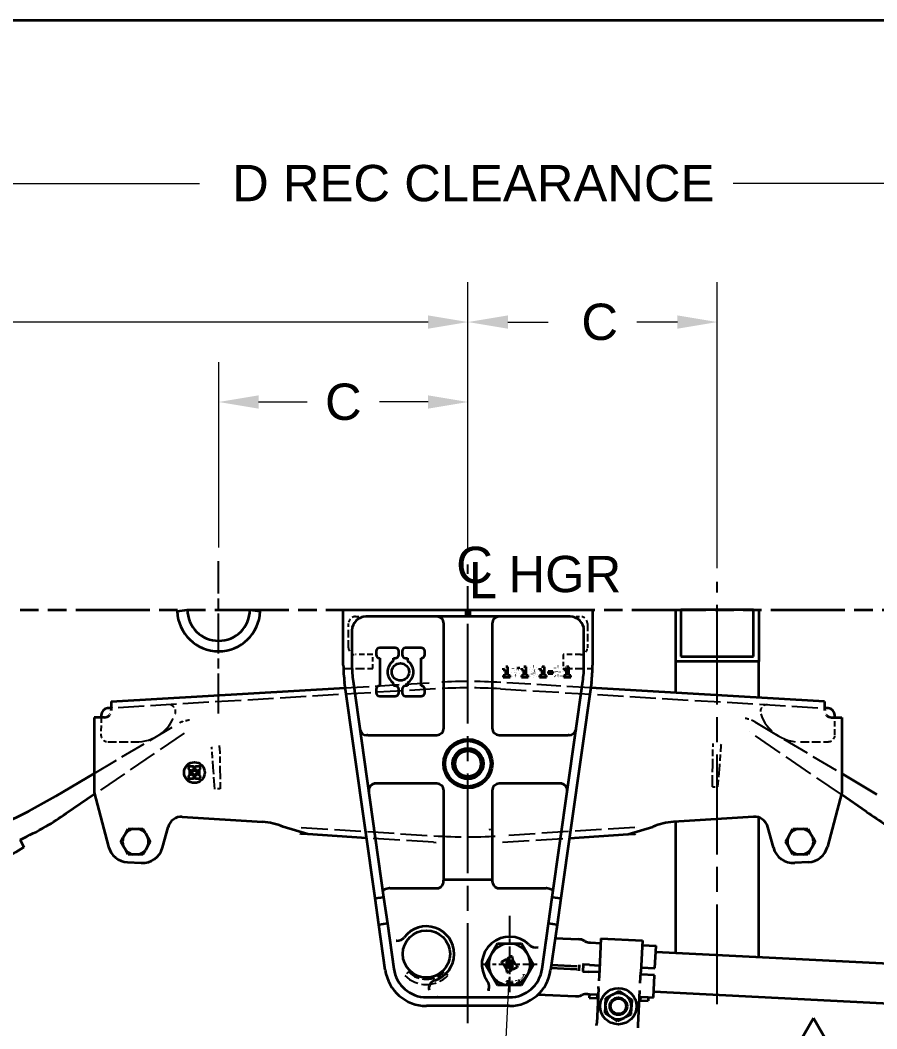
# Model space of a CAD drawing. Header units: inches. Extents: x 0 to 267, y 0 to 172.
# Drawn here: x 61.01 to 91.93, y 135.4 to 171.84 of the extents above; entities that cross this region are included whole.
import ezdxf
from ezdxf.enums import TextEntityAlignment as Align

# ---------------------------------------------------------------- set-up
doc = ezdxf.new("R2010")
doc.units = ezdxf.units.IN
doc.header["$LTSCALE"] = 8
doc.header["$MEASUREMENT"] = 0
for name, pattern in [('CHAIN', [0.7087, 0.4724, -0.0591, 0.1181, -0.0591]), ('DASHED', [0.2067, 0.1654, -0.0413]), ('DOUBLE_DASH_CHAIN', [1.2403, 0.6614, -0.0827, 0.1654, -0.0827, 0.1654, -0.0827])]:
    doc.linetypes.add(name, pattern=pattern)
for name, color, linetype, lineweight in [('Center Mark(Hutchens)', 7, 'Continuous', 25), ('Centerline(Hutchens)', 7, 'Continuous', 25), ('Dimensions(Hutchens)', 7, 'Continuous', 25), ('Hidden Edges(Hutchens)', 7, 'DASHED', 25), ('Phantom Lines(Hutchens)', 7, 'DOUBLE_DASH_CHAIN', 70), ('Sketch Geometry(Hutchens)', 7, 'Continuous', 35), ('Symbols(Hutchens)', 7, 'Continuous', 25), ('Visible Edges(Hutchens)', 7, 'Continuous', 35)]:
    doc.layers.add(name, color=color, linetype=linetype, lineweight=lineweight)
doc.styles.add('Hutchens .164', font='ARIAL.TTF')
doc.styles.add('Hutchens .180', font='ARIAL.TTF')
doc.dimstyles.new('HUTCHENS STD DIM X.XX', dxfattribs={"dimscale": 8, "dimtxt": 0.164, "dimasz": 0.18, "dimexe": 0.18, "dimexo": 0.0625, "dimgap": 0.09, "dimtad": 0, "dimtih": 1, "dimtoh": 1, "dimrnd": 1e-08, "dimzin": 4, "dimdsep": 46, "dimtxsty": 'Hutchens .164', "dimcen": 0.09, "dimclrd": 211, "dimclre": 211, "dimclrt": 7, "dimadec": 0, "dimazin": 1, "dimtfac": 0.762195, "dimtofl": 0, "dimtmove": 0, "dimatfit": 3, "dimfxl": 0, "dimtolj": 1, "dimtzin": 0, "dimlwd": 9, "dimlwe": 9, "dimarcsym": 0})

# ---------------------------------------------------------------- blocks, each defined once
blk = doc.blocks.new('Borders D-SIZE')
at = {"layer": 'Sketch Geometry(Hutchens)'}
blk.add_line((0.9537, 21.4797), (32.9537, 21.4797), dxfattribs=at)
at = {"layer": 'Symbols(Hutchens)', "color": 7}
for tag, height, style, p in [('PART_NO', 0.164, 'Hutchens .164', (33.0853, 2.8866)), ('Sheet_number', 0.164, 'Hutchens .164', (33.1339, 1.1147)), ('REV', 0.18, 'Hutchens .180', (33.0853, 1.5662)), ('SHTS_(TOTAL)', 0.164, 'Hutchens .164', (33.1339, 0.6452))]:
    blk.add_attdef(tag, text='', height=height, rotation=270, dxfattribs=dict(at, style=style)).set_placement(p, align=Align.MIDDLE_CENTER)
blk = doc.blocks.new('*D43')
at = {"layer": 'Defpoints', "color": 0, "linetype": 'Continuous'}
for p in [(78.675, 137.73), (101.755, 136.573), (101.451, 130.501)]:
    blk.add_point(p, dxfattribs=at)
at = {"layer": 'Dimensions(Hutchens)', "color": 211, "linetype": 'Continuous', "lineweight": 9}
for p, q in [((78.65, 137.231), (78.298, 130.219)), ((101.73, 136.074), (101.378, 129.062)), ((79.808, 131.586), (88.418, 131.154)), ((100.012, 130.573), (91.403, 131.004))]:
    blk.add_line(p, q, dxfattribs=at)
at = {"layer": 'Dimensions(Hutchens)', "color": 211, "linetype": 'Continuous'}
for points in [[(79.82, 131.825), (79.796, 131.346), (78.37, 131.658)], [(100.024, 130.812), (100, 130.333), (101.451, 130.501)]]:
    blk.add_solid(points, dxfattribs=at)
at = {"layer": 'Dimensions(Hutchens)', "color": 7, "linetype": 'Continuous', "lineweight": 9, "insert": (89.91, 131.079), "char_height": 1.312, "attachment_point": 5, "style": 'Hutchens .164'}
blk.add_mtext('\\A1; F', dxfattribs=at)
blk = doc.blocks.new('*D45')
at = {"layer": 'Defpoints', "color": 0, "linetype": 'Continuous'}
for p in [(77.175, 160.932), (77.175, 152.173), (28.175, 151.901)]:
    blk.add_point(p, dxfattribs=at)
at = {"layer": 'Dimensions(Hutchens)', "color": 211, "linetype": 'Continuous', "lineweight": 9}
for p, q in [((28.175, 152.401), (28.175, 162.372)), ((77.175, 152.673), (77.175, 162.372)), ((29.615, 160.932), (51.087, 160.932)), ((75.735, 160.932), (54.262, 160.932))]:
    blk.add_line(p, q, dxfattribs=at)
at = {"layer": 'Dimensions(Hutchens)', "color": 211, "linetype": 'Continuous'}
for points in [[(29.615, 161.172), (29.615, 160.692), (28.175, 160.932)], [(75.735, 161.172), (75.735, 160.692), (77.175, 160.932)]]:
    blk.add_solid(points, dxfattribs=at)
at = {"layer": 'Dimensions(Hutchens)', "color": 7, "linetype": 'Continuous', "lineweight": 9, "insert": (52.675, 160.932), "char_height": 1.312, "attachment_point": 5, "style": 'Hutchens .164'}
blk.add_mtext('\\A1; A', dxfattribs=at)
blk = doc.blocks.new('*D47')
at = {"layer": 'Defpoints', "color": 0, "linetype": 'Continuous'}
for p in [(86.175, 160.932), (77.175, 152.173), (86.175, 151.543)]:
    blk.add_point(p, dxfattribs=at)
at = {"layer": 'Dimensions(Hutchens)', "color": 211, "linetype": 'Continuous', "lineweight": 9}
for p, q in [((77.175, 152.673), (77.175, 162.372)), ((86.175, 152.043), (86.175, 162.372)), ((78.615, 160.932), (80.074, 160.932)), ((84.735, 160.932), (83.275, 160.932))]:
    blk.add_line(p, q, dxfattribs=at)
at = {"layer": 'Dimensions(Hutchens)', "color": 211, "linetype": 'Continuous'}
for points in [[(78.615, 161.172), (78.615, 160.692), (77.175, 160.932)], [(84.735, 161.172), (84.735, 160.692), (86.175, 160.932)]]:
    blk.add_solid(points, dxfattribs=at)
at = {"layer": 'Dimensions(Hutchens)', "color": 7, "linetype": 'Continuous', "lineweight": 9, "insert": (81.675, 160.932), "char_height": 1.312, "attachment_point": 5, "style": 'Hutchens .164'}
blk.add_mtext('\\A1; C', dxfattribs=at)
blk = doc.blocks.new('*D51')
at = {"layer": 'Defpoints', "color": 0, "linetype": 'Continuous'}
for p in [(21.612, 165.943), (132.612, 144.395), (21.612, 141.623)]:
    blk.add_point(p, dxfattribs=at)
at = {"layer": 'Dimensions(Hutchens)', "color": 211, "linetype": 'Continuous', "lineweight": 9}
for p, q in [((21.612, 142.123), (21.612, 167.383)), ((132.612, 144.895), (132.612, 167.383)), ((23.052, 165.943), (67.479, 165.943)), ((131.172, 165.943), (86.745, 165.943))]:
    blk.add_line(p, q, dxfattribs=at)
at = {"layer": 'Dimensions(Hutchens)', "color": 211, "linetype": 'Continuous'}
for points in [[(23.052, 166.183), (23.052, 165.703), (21.612, 165.943)], [(131.172, 166.183), (131.172, 165.703), (132.612, 165.943)]]:
    blk.add_solid(points, dxfattribs=at)
at = {"layer": 'Dimensions(Hutchens)', "color": 7, "linetype": 'Continuous', "lineweight": 9, "insert": (77.112, 165.943), "char_height": 1.312, "attachment_point": 5, "style": 'Hutchens .164'}
blk.add_mtext('\\A1; D REC CLEARANCE', dxfattribs=at)
blk = doc.blocks.new('CL HGR')
at = {"layer": 'Symbols(Hutchens)', "color": 7, "char_height": 0.164, "attachment_point": 5, "style": 'Hutchens .164'}
for s, insert in [('C', (0.0294, -0.0028)), ('L', (0.068, -0.0698)), ('HGR', (0.4373, -0.044))]:
    blk.add_mtext(s, dxfattribs=dict(at, insert=insert))
blk = doc.blocks.new('FLAG')
at = {"layer": 'Sketch Geometry(Hutchens)'}
for p, q in [((-0.22, -0.1905), (0, 0.1905)), ((0, 0.1905), (0.22, -0.1905)), ((0.22, -0.1905), (-0.22, -0.1905))]:
    blk.add_line(p, q, dxfattribs=at)
at = {"layer": 'Symbols(Hutchens)', "color": 7, "style": 'Hutchens .164'}
blk.add_attdef('NO:', text='', height=0.164, dxfattribs=at).set_placement((-0.0034, -0.0497), align=Align.MIDDLE_CENTER)
blk = doc.blocks.new('*D60')
at = {"layer": 'Defpoints', "color": 0, "linetype": 'Continuous'}
for p in [(77.175, 158.045), (68.175, 152.291), (77.175, 152.173)]:
    blk.add_point(p, dxfattribs=at)
at = {"layer": 'Dimensions(Hutchens)', "color": 211, "linetype": 'Continuous', "lineweight": 9}
for p, q in [((68.175, 152.791), (68.175, 159.485)), ((77.175, 152.673), (77.175, 159.485)), ((69.615, 158.045), (71.375, 158.045)), ((75.735, 158.045), (73.975, 158.045))]:
    blk.add_line(p, q, dxfattribs=at)
at = {"layer": 'Dimensions(Hutchens)', "color": 211, "linetype": 'Continuous'}
for points in [[(69.615, 158.285), (69.615, 157.805), (68.175, 158.045)], [(75.735, 158.285), (75.735, 157.805), (77.175, 158.045)]]:
    blk.add_solid(points, dxfattribs=at)
at = {"layer": 'Dimensions(Hutchens)', "color": 7, "linetype": 'Continuous', "lineweight": 9, "insert": (72.675, 158.045), "char_height": 1.312, "attachment_point": 5, "style": 'Hutchens .164'}
blk.add_mtext('\\A1;C', dxfattribs=at)

msp = doc.modelspace()

# ---------------------------------------------------------------- linework, layer by layer
at = {"layer": 'Center Mark(Hutchens)', "linetype": 'CHAIN', "ltscale": 0.190971}
msp.add_line((78.6746, 139.4816), (78.6746, 136.7301), dxfattribs=at)
at = {"layer": 'Center Mark(Hutchens)', "linetype": 'CHAIN', "ltscale": 0.138781}
msp.add_line((79.6746, 137.7301), (77.6746, 137.7301), dxfattribs=at)
at = {"layer": 'Centerline(Hutchens)', "linetype": 'CHAIN', "ltscale": 0.38144}
msp.add_line((68.1746, 146.7969), (68.1746, 152.2914), dxfattribs=at)
at = {"layer": 'Centerline(Hutchens)', "linetype": 'CHAIN', "ltscale": 0.954115}
for p, q in [((77.1746, 135.61), (77.1746, 152.1726)), ((86.1746, 136.2926), (86.1746, 151.5426))]:
    msp.add_line(p, q, dxfattribs=at)
at = {"layer": 'Hidden Edges(Hutchens)', "ltscale": 0.089183}
for p, q in [((73.1121, 150.2926), (73.4871, 150.2926)), ((80.8621, 150.2926), (81.2371, 150.2926))]:
    msp.add_line(p, q, dxfattribs=at)
at = {"layer": 'Hidden Edges(Hutchens)', "ltscale": 0.208226}
for p, q in [((72.8621, 149.1676), (72.8621, 150.0426)), ((81.4871, 150.0426), (81.4871, 149.1676))]:
    msp.add_line(p, q, dxfattribs=at)
at = {"layer": 'Hidden Edges(Hutchens)', "ltscale": 0.148704}
for p, q in [((73.7371, 148.9176), (73.1121, 148.9176)), ((81.2371, 148.9176), (80.6121, 148.9176))]:
    msp.add_line(p, q, dxfattribs=at)
at = {"layer": 'Hidden Edges(Hutchens)', "ltscale": 0.118944}
for p, q in [((73.7371, 148.4176), (73.7371, 148.9176)), ((80.6121, 148.9176), (80.6121, 148.4176))]:
    msp.add_line(p, q, dxfattribs=at)
at = {"layer": 'Hidden Edges(Hutchens)', "ltscale": 0.252454}
for p, q in [((72.6763, 148.4176), (73.7371, 148.4176)), ((80.6121, 148.4176), (81.6729, 148.4176))]:
    msp.add_line(p, q, dxfattribs=at)
at = {"layer": 'Hidden Edges(Hutchens)', "ltscale": 0.70821}
for p, q in [((76.0037, 147.6821), (64.3133, 146.9885)), ((78.3454, 147.6821), (90.0359, 146.9885))]:
    msp.add_line(p, q, dxfattribs=at)
at = {"layer": 'Hidden Edges(Hutchens)', "ltscale": 0.65508}
for p, q in [((72.746, 147.7212), (75.99, 147.9137)), ((81.6032, 147.7212), (78.3592, 147.9137))]:
    msp.add_line(p, q, dxfattribs=at)
at = {"layer": 'Hidden Edges(Hutchens)', "ltscale": 0.055136}
for p, q in [((64.2996, 147.2201), (64.3133, 146.9885)), ((90.0496, 147.2201), (90.0359, 146.9885))]:
    msp.add_line(p, q, dxfattribs=at)
at = {"layer": 'Hidden Edges(Hutchens)', "ltscale": 0.00118}
for p, q in [((64.3133, 146.9885), (64.3133, 146.9884)), ((90.0359, 146.9885), (90.0358, 146.9884))]:
    msp.add_line(p, q, dxfattribs=at)
at = {"layer": 'Hidden Edges(Hutchens)', "ltscale": 0.148443}
for p, q in [((63.9312, 146.6501), (63.9246, 146.0262)), ((90.4246, 146.0262), (90.418, 146.6501))]:
    msp.add_line(p, q, dxfattribs=at)
at = {"layer": 'Hidden Edges(Hutchens)', "ltscale": 0.736781}
msp.add_line((87.532, 146.4861), (90.6746, 144.6197), dxfattribs=at)
at = {"layer": 'Hidden Edges(Hutchens)', "ltscale": 0.708444}
msp.add_line((63.6746, 144.6281), (66.7012, 146.4144), dxfattribs=at)
at = {"layer": 'Hidden Edges(Hutchens)', "ltscale": 0.809951}
msp.add_line((90.6542, 143.8615), (87.3387, 146.1313), dxfattribs=at)
at = {"layer": 'Hidden Edges(Hutchens)', "ltscale": 0.789775}
msp.add_line((66.9292, 146.0834), (63.6903, 143.879), dxfattribs=at)
at = {"layer": 'Hidden Edges(Hutchens)', "ltscale": 0.237987}
for p, q in [((64.1719, 145.7736), (65.1719, 145.763)), ((89.1773, 145.763), (90.1772, 145.7736))]:
    msp.add_line(p, q, dxfattribs=at)
at = {"layer": 'Hidden Edges(Hutchens)'}
for p, q in [((67.9224, 145.5626), (67.9224, 145.5626)), ((86.3084, 145.6376), (86.3084, 145.6376))]:
    msp.add_line(p, q, dxfattribs=at)
at = {"layer": 'Hidden Edges(Hutchens)', "ltscale": 0.174961}
for p, q in [((67.9782, 144.8468), (67.9224, 145.5626)), ((86.3084, 145.6376), (86.2508, 144.922))]:
    msp.add_line(p, q, dxfattribs=at)
at = {"layer": 'Hidden Edges(Hutchens)', "ltscale": 0.174616}
for p, q in [((68.2094, 145.5664), (68.2188, 144.85)), ((86.0101, 144.9258), (86.0215, 145.6421))]:
    msp.add_line(p, q, dxfattribs=at)
at = {"layer": 'Hidden Edges(Hutchens)', "ltscale": 0.322228}
for p, q in [((68.0391, 144.064), (67.9782, 144.8468)), ((86.2508, 144.922), (86.1877, 144.1393))]:
    msp.add_line(p, q, dxfattribs=at)
at = {"layer": 'Hidden Edges(Hutchens)', "ltscale": 0.321944}
for p, q in [((68.2188, 144.85), (68.2291, 144.0665)), ((85.9977, 144.1423), (86.0101, 144.9258))]:
    msp.add_line(p, q, dxfattribs=at)
at = {"layer": 'Hidden Edges(Hutchens)', "ltscale": 0.045137}
for p, q in [((68.2291, 144.0665), (68.0391, 144.064)), ((85.9977, 144.1423), (86.1877, 144.1393))]:
    msp.add_line(p, q, dxfattribs=at)
at = {"layer": 'Hidden Edges(Hutchens)', "ltscale": 0.725128}
for p, q in [((71.1546, 142.6747), (75.9415, 142.3756)), ((83.1946, 142.6747), (78.4077, 142.3756))]:
    msp.add_line(p, q, dxfattribs=at)
at = {"layer": 'Hidden Edges(Hutchens)', "ltscale": 0.731121}
for p, q in [((75.927, 142.144), (73.5138, 142.2948)), ((78.4222, 142.144), (80.8354, 142.2948))]:
    msp.add_line(p, q, dxfattribs=at)
at = {"layer": 'Hidden Edges(Hutchens)', "ltscale": 0.044541}
for p, q in [((75.0283, 137.4587), (74.8957, 137.3261)), ((76.4535, 137.3261), (76.3209, 137.4587))]:
    msp.add_line(p, q, dxfattribs=at)
at = {"layer": 'Hidden Edges(Hutchens)', "ltscale": 0.331717, "flags": 128}
msp.add_lwpolyline([(67.9224, 145.5626), (67.9187, 145.5921)], dxfattribs=at)
at = {"layer": 'Hidden Edges(Hutchens)', "ltscale": 0.401905, "flags": 128}
for points in [[(68.2094, 145.5664), (68.2061, 145.6349)], [(86.0215, 145.6421), (86.0249, 145.7107)]]:
    msp.add_lwpolyline(points, dxfattribs=at)
at = {"layer": 'Hidden Edges(Hutchens)', "ltscale": 0.31875, "flags": 128}
msp.add_lwpolyline([(86.3084, 145.6376), (86.325, 145.6885)], dxfattribs=at)
at = {"layer": 'Hidden Edges(Hutchens)', "ltscale": 0.145222, "flags": 128}
for points in [[(70.505, 142.6998), (70.5155, 142.6953)], [(83.8442, 142.6998), (83.8336, 142.6953)]]:
    msp.add_lwpolyline(points, dxfattribs=at)
at = {"layer": 'Hidden Edges(Hutchens)', "ltscale": 0.026705, "flags": 128}
for points in [[(71.0794, 142.6715), (71.0834, 142.6718)], [(83.2697, 142.6715), (83.2658, 142.6718)]]:
    msp.add_lwpolyline(points, dxfattribs=at)
at = {"layer": 'Hidden Edges(Hutchens)', "ltscale": 0.39132, "flags": 128}
msp.add_lwpolyline([(77.9918, 142.6042), (77.9245, 142.592)], dxfattribs=at)
at = {"layer": 'Hidden Edges(Hutchens)', "ltscale": 0.754944, "flags": 128}
msp.add_lwpolyline([(75.927, 142.144), (76.031, 142.1378)], dxfattribs=at)
at = {"layer": 'Hidden Edges(Hutchens)', "ltscale": 0.093397}
for centre, start, end in [((73.1121, 150.0426), 90, 180), ((81.2371, 150.0426), 0, 90), ((73.1121, 149.1676), 180, 270), ((81.2371, 149.1676), 270, 0), ((64.1746, 146.0236), 179.3956, 269.3956), ((90.1746, 146.0236), 270.6044, 0.6044)]:
    msp.add_arc(centre, 0.25, start, end, dxfattribs=at)
at = {"layer": 'Hidden Edges(Hutchens)', "ltscale": 0.716793}
msp.add_arc((77.1746, 127.9488), 20, 86.6044, 93.3956, dxfattribs=at)
at = {"layer": 'Hidden Edges(Hutchens)', "ltscale": 0.708478}
msp.add_arc((77.1746, 127.9488), 19.768, 86.6044, 93.3956, dxfattribs=at)
at = {"layer": 'Hidden Edges(Hutchens)', "ltscale": 0.116454}
for centre, start, end in [((66.371, 146.8601), 341.20073, 93.3956), ((87.9782, 146.8601), 86.6044, 198.79927)]:
    msp.add_arc(centre, 0.25, start, end, dxfattribs=at)
at = {"layer": 'Hidden Edges(Hutchens)', "ltscale": 0.568412}
for centre, start, end in [((65.1877, 147.2629), 269.3956, 341.20073), ((89.1615, 147.2629), 198.79927, 270.6044)]:
    msp.add_arc(centre, 1.5, start, end, dxfattribs=at)
at = {"layer": 'Hidden Edges(Hutchens)', "ltscale": 0.105451}
for centre, start, end in [((67.2095, 145.5533), 95.15074, 120.55157), ((87.0214, 145.6263), 59.29281, 84.69365)]:
    msp.add_arc(centre, 1, start, end, dxfattribs=at)
at = {"layer": 'Hidden Edges(Hutchens)', "ltscale": 0.746187}
msp.add_arc((77.1746, 162.1051), 19.768, 266.42367, 273.57633, dxfattribs=at)
at = {"layer": 'Hidden Edges(Hutchens)', "ltscale": 0.341747}
msp.add_arc((75.6746, 138.1051), 0.9141, 225, 315, dxfattribs=at)
at = {"layer": 'Hidden Edges(Hutchens)', "ltscale": 0.411869}
msp.add_arc((75.6746, 138.1051), 1.1016, 225, 315, dxfattribs=at)
at = {"layer": 'Phantom Lines(Hutchens)', "lineweight": 35, "ltscale": 0.505804}
msp.add_line((17.8451, 150.5426), (138.2961, 150.5426), dxfattribs=at)
at = {"layer": 'Visible Edges(Hutchens)'}
for p, q in [((66.6758, 150.4834), (67.0496, 150.5426)), ((69.2996, 150.5426), (69.6734, 150.4834)), ((72.6746, 150.5426), (77.1121, 150.5426)), ((72.6746, 148.5426), (72.6746, 150.5426)), ((77.1121, 150.2926), (77.1121, 150.5426)), ((77.1121, 150.5426), (77.2371, 150.5426)), ((77.1746, 150.4801), (77.1121, 150.5426)), ((77.2371, 150.5426), (77.1746, 150.4801)), ((77.1746, 150.4801), (77.1746, 150.2926)), ((77.2371, 150.5426), (81.6746, 150.5426)), ((77.2371, 150.5426), (77.2371, 150.2926)), ((81.6746, 150.5426), (81.6746, 148.5426)), ((84.6746, 150.5426), (84.8621, 150.5426)), ((84.6746, 148.6676), (84.6746, 150.5426)), ((84.8621, 150.5426), (84.8621, 148.8551)), ((87.4871, 150.5426), (84.8621, 150.5426)), ((87.4871, 148.8551), (87.4871, 150.5426)), ((87.4871, 150.5426), (87.6746, 150.5426)), ((87.6746, 150.5426), (87.6746, 148.6676)), ((77.1121, 150.2926), (73.4871, 150.2926)), ((77.1746, 150.2926), (77.1121, 150.2926)), ((77.2371, 150.2926), (77.1746, 150.2926)), ((80.8621, 150.2926), (77.2371, 150.2926)), ((72.9871, 149.7926), (72.9871, 148.5426)), ((76.2996, 146.2613), (76.2996, 150.0426)), ((78.0496, 150.0426), (78.0496, 146.2613)), ((81.3621, 148.5426), (81.3621, 149.7926)), ((73.8621, 149.0426), (73.8621, 148.9176)), ((74.5496, 149.1676), (73.9871, 149.1676)), ((74.6746, 148.9176), (74.6746, 149.0426)), ((74.7996, 149.0426), (74.7996, 148.9176)), ((75.4871, 149.1676), (74.9246, 149.1676)), ((75.6121, 148.9176), (75.6121, 149.0426)), ((73.9871, 148.7926), (73.9871, 147.7926)), ((74.4871, 148.7529), (74.4871, 148.7926)), ((74.4871, 148.7926), (74.5496, 148.7926)), ((74.9246, 148.7926), (74.9871, 148.7926)), ((74.9871, 148.7926), (74.9871, 148.7529)), ((75.4871, 147.7926), (75.4871, 148.7926)), ((87.6746, 148.6676), (84.6746, 148.6676)), ((84.6746, 147.539), (84.6746, 148.6676)), ((84.8621, 148.8551), (87.4871, 148.8551)), ((87.6746, 147.361), (87.6746, 148.6676)), ((78.4473, 148.4301), (78.4473, 148.369)), ((78.4473, 148.369), (78.5263, 148.369)), ((78.5263, 148.369), (78.5263, 148.1705)), ((78.6178, 148.4811), (78.5357, 148.4811)), ((78.6178, 148.1705), (78.6178, 148.4811)), ((78.9998, 148.4073), (79.0065, 148.4073)), ((79.0065, 148.4073), (79.0065, 148.4808)), ((79.1043, 148.4301), (79.1043, 148.369)), ((79.1043, 148.369), (79.1833, 148.369)), ((79.1833, 148.369), (79.1833, 148.1705)), ((79.2748, 148.4811), (79.1928, 148.4811)), ((79.2748, 148.1705), (79.2748, 148.4811)), ((79.4687, 148.2973), (79.4687, 148.2958)), ((79.6237, 148.3082), (79.6237, 148.3094)), ((79.7613, 148.4301), (79.7613, 148.369)), ((79.7613, 148.369), (79.8403, 148.369)), ((79.8403, 148.369), (79.8403, 148.1705)), ((79.9318, 148.4811), (79.8498, 148.4811)), ((79.9318, 148.1705), (79.9318, 148.4811)), ((80.0683, 148.3058), (80.0683, 148.2359)), ((80.2351, 148.3058), (80.0683, 148.3058)), ((80.2351, 148.2359), (80.2351, 148.3058)), ((80.6408, 148.4301), (80.6408, 148.369)), ((80.6408, 148.369), (80.7198, 148.369)), ((80.7198, 148.369), (80.7198, 148.1705)), ((80.8113, 148.4811), (80.7292, 148.4811)), ((80.8113, 148.1705), (80.8113, 148.4811)), ((73.0284, 147.9559), (74.131, 140.1634)), ((78.4473, 148.1705), (78.4473, 148.1052)), ((78.5263, 148.1705), (78.4473, 148.1705)), ((78.4473, 148.1052), (78.695, 148.1052)), ((78.695, 148.1705), (78.6178, 148.1705)), ((78.695, 148.1052), (78.695, 148.1705)), ((79.1043, 148.1705), (79.1043, 148.1052)), ((79.1833, 148.1705), (79.1043, 148.1705)), ((79.1043, 148.1052), (79.352, 148.1052)), ((79.352, 148.1705), (79.2748, 148.1705)), ((79.352, 148.1052), (79.352, 148.1705)), ((79.7613, 148.1705), (79.7613, 148.1052)), ((79.8403, 148.1705), (79.7613, 148.1705)), ((79.7613, 148.1052), (80.009, 148.1052)), ((80.009, 148.1705), (79.9318, 148.1705)), ((80.009, 148.1052), (80.009, 148.1705)), ((80.0683, 148.2359), (80.2351, 148.2359)), ((80.2182, 140.1634), (81.3208, 147.9559)), ((80.6408, 148.1705), (80.6408, 148.1052)), ((80.7198, 148.1705), (80.6408, 148.1705)), ((80.6408, 148.1052), (80.8885, 148.1052)), ((80.8885, 148.1705), (80.8113, 148.1705)), ((80.8885, 148.1052), (80.8885, 148.1705)), ((64.2996, 147.2201), (72.746, 147.7212)), ((73.8215, 140.1196), (72.719, 147.9121)), ((73.8621, 147.6676), (73.8621, 147.5426)), ((74.4871, 147.7926), (74.4871, 147.8322)), ((74.5496, 147.7926), (74.4871, 147.7926)), ((74.6746, 147.5426), (74.6746, 147.6676)), ((74.7996, 147.6676), (74.7996, 147.5426)), ((74.9871, 147.7926), (74.9246, 147.7926)), ((74.9871, 147.8322), (74.9871, 147.7926)), ((75.6121, 147.5426), (75.6121, 147.6676)), ((81.6302, 147.9121), (80.5276, 140.1196)), ((90.0496, 147.2201), (81.6032, 147.7212)), ((64.2996, 147.2201), (64.2996, 146.9001)), ((73.9871, 147.4176), (74.5496, 147.4176)), ((74.9246, 147.4176), (75.4871, 147.4176)), ((90.0496, 147.2201), (90.0496, 146.9001)), ((64.2944, 146.9873), (64.1672, 146.9798)), ((64.2906, 146.9079), (64.2907, 146.9083)), ((90.182, 146.9798), (90.0548, 146.9873)), ((90.0585, 146.9083), (90.0586, 146.9079)), ((64.0496, 146.6501), (63.6746, 146.6501)), ((63.6746, 146.6501), (63.6746, 143.9375)), ((63.932, 146.7329), (63.9312, 146.6501)), ((90.2996, 146.6501), (90.6746, 146.6501)), ((90.418, 146.6501), (90.4171, 146.7329)), ((90.6746, 146.6501), (90.6746, 143.9375)), ((73.556, 146.0113), (73.5207, 146.0113)), ((73.556, 146.0113), (76.0496, 146.0113)), ((78.2996, 146.0113), (80.7932, 146.0113)), ((80.8285, 146.0113), (80.7932, 146.0113)), ((67.0808, 144.8476), (67.0808, 144.8163)), ((67.2527, 144.8788), (67.1121, 144.8788)), ((67.1121, 144.7851), (67.1168, 144.7851)), ((67.1168, 144.7851), (67.1168, 144.5351)), ((67.2418, 144.7851), (67.2527, 144.7851)), ((67.2418, 144.7786), (67.2418, 144.7851)), ((67.284, 144.8163), (67.284, 144.8476)), ((67.3152, 144.8476), (67.3152, 144.8163)), ((67.4871, 144.8788), (67.3465, 144.8788)), ((67.3465, 144.7851), (67.3573, 144.7851)), ((67.3573, 144.7851), (67.3573, 144.7786)), ((67.4823, 144.5351), (67.4823, 144.7851)), ((67.4823, 144.7851), (67.4871, 144.7851)), ((67.5183, 144.8163), (67.5183, 144.8476)), ((62.2919, 143.812), (63.6746, 144.6281)), ((67.0808, 144.5038), (67.0808, 144.4726)), ((67.1168, 144.5351), (67.1121, 144.5351)), ((67.1121, 144.4413), (67.2527, 144.4413)), ((67.2418, 144.5351), (67.2418, 144.5415)), ((67.2527, 144.5351), (67.2418, 144.5351)), ((67.284, 144.4726), (67.284, 144.5038)), ((67.3152, 144.5038), (67.3152, 144.4726)), ((67.3573, 144.5351), (67.3465, 144.5351)), ((67.3465, 144.4413), (67.4871, 144.4413)), ((67.3573, 144.5415), (67.3573, 144.5351)), ((67.4871, 144.5351), (67.4823, 144.5351)), ((67.5183, 144.4726), (67.5183, 144.5038)), ((90.6746, 144.6197), (91.9342, 143.8717)), ((63.6746, 143.9375), (64.2001, 141.9761)), ((76.0496, 144.2613), (73.839, 144.2613)), ((76.2996, 140.7988), (76.2996, 144.0113)), ((78.0496, 144.0113), (78.0496, 140.7988)), ((80.5102, 144.2613), (78.2996, 144.2613)), ((90.6746, 143.9375), (90.149, 141.9761)), ((63.6903, 143.879), (62.6645, 143.1808)), ((91.5599, 143.2415), (90.6542, 143.8615)), ((66.8628, 143.0612), (69.7512, 142.8807)), ((87.4864, 143.0612), (84.5979, 142.8807)), ((84.6746, 138.1502), (84.6746, 142.8855)), ((87.6746, 137.9998), (87.6746, 143.0369)), ((64.7296, 142.3113), (64.8211, 142.4698)), ((64.8211, 142.4698), (64.9084, 142.6211)), ((64.9084, 142.6211), (65.0831, 142.6211)), ((65.0831, 142.6211), (65.2661, 142.6211)), ((65.2661, 142.6211), (65.4408, 142.6211)), ((65.4408, 142.6211), (65.5281, 142.4698)), ((65.5281, 142.4698), (65.6196, 142.3113)), ((66.149, 141.9466), (66.3486, 142.6916)), ((70.9511, 142.5625), (70.505, 142.6998)), ((71.3896, 142.4276), (70.9511, 142.5625)), ((82.9596, 142.4276), (83.3981, 142.5625)), ((83.3981, 142.5625), (83.8442, 142.6998)), ((88.2001, 141.9466), (88.0005, 142.6916)), ((88.7296, 142.3113), (88.8211, 142.4698)), ((88.8211, 142.4698), (88.9084, 142.6211)), ((88.9084, 142.6211), (89.0831, 142.6211)), ((89.0831, 142.6211), (89.2661, 142.6211)), ((89.2661, 142.6211), (89.4408, 142.6211)), ((89.4408, 142.6211), (89.5281, 142.4698)), ((89.5281, 142.4698), (89.6196, 142.3113)), ((61.0111, 142.2308), (61.1421, 141.961)), ((64.6423, 142.1601), (64.7296, 142.3113)), ((64.7296, 142.0088), (64.6423, 142.1601)), ((65.6196, 142.3113), (65.7069, 142.1601)), ((65.7069, 142.1601), (65.6196, 142.0088)), ((71.3896, 142.4276), (71.1401, 142.4432)), ((73.5138, 142.2948), (71.3896, 142.4276)), ((80.8354, 142.2948), (82.9596, 142.4276)), ((82.9596, 142.4276), (83.2091, 142.4432)), ((88.6423, 142.1601), (88.7296, 142.3113)), ((88.7296, 142.0088), (88.6423, 142.1601)), ((89.6196, 142.3113), (89.7069, 142.1601)), ((89.7069, 142.1601), (89.6196, 142.0088)), ((64.8211, 141.8503), (64.7296, 142.0088)), ((64.9084, 141.6991), (64.8211, 141.8503)), ((65.5281, 141.8503), (65.4408, 141.6991)), ((65.6196, 142.0088), (65.5281, 141.8503)), ((88.8211, 141.8503), (88.7296, 142.0088)), ((88.9084, 141.6991), (88.8211, 141.8503)), ((89.5281, 141.8503), (89.4408, 141.6991)), ((89.6196, 142.0088), (89.5281, 141.8503)), ((64.8804, 141.4216), (65.3804, 141.3921)), ((65.0831, 141.6991), (64.9084, 141.6991)), ((65.2661, 141.6991), (65.0831, 141.6991)), ((65.4408, 141.6991), (65.2661, 141.6991)), ((89.0831, 141.6991), (88.9084, 141.6991)), ((89.4688, 141.4216), (88.9688, 141.3921)), ((89.2661, 141.6991), (89.0831, 141.6991)), ((89.4408, 141.6991), (89.2661, 141.6991)), ((76.2996, 140.7988), (78.0496, 140.7988)), ((74.3566, 140.4801), (76.0496, 140.4801)), ((78.2996, 140.4801), (79.9926, 140.4801)), ((73.8215, 140.1196), (74.131, 140.1634)), ((73.9568, 139.1634), (73.8215, 140.1196)), ((74.131, 140.1634), (74.2663, 139.2072)), ((80.0829, 139.2072), (80.2182, 140.1634)), ((80.2182, 140.1634), (80.5276, 140.1196)), ((80.5276, 140.1196), (80.3923, 139.1634)), ((74.2663, 139.2072), (73.9568, 139.1634)), ((74.2663, 139.2072), (74.4988, 137.5637)), ((79.8504, 137.5637), (80.0829, 139.2072)), ((80.3923, 139.1634), (80.0829, 139.2072)), ((74.1894, 137.5199), (73.9568, 139.1634)), ((80.3923, 139.1634), (80.1598, 137.5199)), ((78.0251, 138.1051), (78.2416, 138.4801)), ((78.2416, 138.4801), (78.6746, 138.4801)), ((78.6746, 138.4801), (79.1076, 138.4801)), ((79.1076, 138.4801), (79.3241, 138.1051)), ((80.3242, 138.6817), (81.1608, 138.6397)), ((81.3878, 138.5727), (81.3695, 138.5823)), ((81.5966, 138.5153), (81.9671, 138.4967)), ((81.9758, 138.6695), (81.9185, 137.5268)), ((81.9758, 138.6695), (83.4739, 138.5944)), ((83.4739, 138.5944), (83.4166, 137.4517)), ((77.8086, 137.7301), (78.0251, 138.1051)), ((79.3241, 138.1051), (79.5406, 137.7301)), ((83.4652, 138.4216), (83.9646, 138.3965)), ((83.9243, 137.5921), (83.9646, 138.3965)), ((83.9541, 138.1863), (96.5476, 137.555)), ((78.0251, 137.3551), (77.8086, 137.7301)), ((78.3914, 137.7831), (78.4066, 137.7567)), ((78.5246, 137.8961), (78.4028, 137.8258)), ((78.4493, 137.7452), (78.4535, 137.7476)), ((78.4535, 137.7476), (78.5792, 137.5298)), ((78.5617, 137.8101), (78.5711, 137.8155)), ((78.5737, 137.7893), (78.5617, 137.8101)), ((78.5826, 137.8582), (78.5673, 137.8846)), ((78.5944, 137.9003), (78.6096, 137.8738)), ((78.7276, 138.0133), (78.6058, 137.9429)), ((78.6523, 137.8624), (78.6617, 137.8678)), ((78.6617, 137.8678), (78.6737, 137.8471)), ((78.77, 137.9303), (78.7741, 137.9327)), ((78.8957, 137.7125), (78.77, 137.9303)), ((78.7855, 137.9754), (78.7703, 138.0018)), ((79.5406, 137.7301), (79.3241, 137.3551)), ((78.5636, 137.4847), (78.5789, 137.4583)), ((78.5792, 137.5298), (78.5751, 137.5274)), ((78.6216, 137.4469), (78.7434, 137.5172)), ((78.6875, 137.5923), (78.6755, 137.6131)), ((78.6969, 137.5977), (78.6875, 137.5923)), ((78.7548, 137.5599), (78.7396, 137.5863)), ((78.7666, 137.6019), (78.7819, 137.5755)), ((78.7755, 137.6708), (78.7875, 137.65)), ((78.7875, 137.65), (78.7781, 137.6446)), ((78.8246, 137.5641), (78.9463, 137.6344)), ((78.8998, 137.7149), (78.8957, 137.7125)), ((78.9578, 137.6771), (78.9425, 137.7035)), ((81.1059, 137.5456), (80.1701, 137.5925)), ((80.1877, 137.7168), (81.1122, 137.6704)), ((81.1949, 137.4962), (81.2057, 137.7107)), ((81.3052, 137.473), (81.3139, 137.4726)), ((81.3326, 137.4717), (81.3139, 137.4726)), ((81.3264, 137.7223), (81.3178, 137.7227)), ((81.3314, 137.722), (81.3189, 137.4723)), ((81.3264, 137.7223), (81.3451, 137.7213)), ((81.3326, 137.4717), (81.5437, 137.4611)), ((81.5562, 137.7108), (81.3451, 137.7213)), ((81.9143, 137.4425), (81.5437, 137.4611)), ((81.5562, 137.7108), (81.9268, 137.6922)), ((81.9181, 137.5193), (81.8987, 137.1316)), ((81.9185, 137.5268), (81.9181, 137.5193)), ((83.3968, 137.0565), (83.4162, 137.4442)), ((83.9117, 137.3424), (83.4124, 137.3674)), ((83.4166, 137.4517), (83.4162, 137.4442)), ((83.4249, 137.6171), (83.9243, 137.5921)), ((78.2416, 136.9801), (78.0251, 137.3551)), ((78.6408, 137.1094), (78.5646, 137.1094)), ((78.5646, 137.1094), (78.5646, 137.0953)), ((78.5646, 137.0953), (78.6266, 137.0953)), ((78.6266, 137.0953), (78.5717, 136.9894)), ((78.5888, 136.9894), (78.6408, 137.0914)), ((78.6408, 137.0914), (78.6408, 137.1094)), ((78.7323, 137.0875), (78.7342, 137.0767)), ((78.7342, 137.0767), (78.7557, 137.0805)), ((78.7696, 137.0013), (78.7482, 136.9975)), ((78.7661, 137.1105), (78.7538, 137.1083)), ((78.7557, 137.0805), (78.7696, 137.0013)), ((78.7848, 137.004), (78.7661, 137.1105)), ((78.8058, 137.0077), (78.7848, 137.004)), ((78.8079, 136.9956), (78.8058, 137.0077)), ((78.9249, 137.0429), (78.9242, 137.0426)), ((78.9242, 137.0426), (78.9308, 137.0285)), ((79.0385, 137.1593), (78.9992, 137.1366)), ((78.9992, 137.1366), (79.0065, 137.1239)), ((79.0065, 137.1239), (79.0458, 137.1466)), ((79.0458, 137.1466), (79.0385, 137.1593)), ((79.3241, 137.3551), (79.1076, 136.9801)), ((79.1692, 137.3425), (79.1823, 137.3315)), ((79.1823, 137.3315), (79.1828, 137.3321)), ((79.2428, 137.2773), (79.2559, 137.2664)), ((79.2928, 137.332), (79.2549, 137.2869)), ((79.2559, 137.2664), (79.3035, 137.3231)), ((79.3035, 137.3231), (79.2928, 137.332)), ((83.8714, 136.5379), (83.9117, 137.3424)), ((78.6746, 136.9801), (78.2416, 136.9801)), ((78.5717, 136.9894), (78.5888, 136.9894)), ((79.1076, 136.9801), (78.6746, 136.9801)), ((78.7482, 136.9975), (78.7503, 136.9854)), ((78.7503, 136.9854), (78.8079, 136.9956)), ((79.7091, 136.6439), (79.9652, 136.6311)), ((81.5034, 136.6566), (81.5621, 136.6536)), ((81.5621, 136.6536), (81.5553, 136.5188)), ((81.5621, 136.6536), (81.843, 136.6396)), ((81.885, 136.8584), (81.8221, 135.6044)), ((81.843, 136.6396), (81.8362, 136.5047)), ((81.8739, 136.638), (81.843, 136.6396)), ((82.3707, 136.6265), (82.4093, 136.6462)), ((82.4093, 136.6462), (82.631, 136.7598)), ((82.631, 136.7598), (82.8402, 136.6246)), ((83.3202, 135.5293), (83.3831, 136.7833)), ((83.882, 136.7481), (96.4755, 136.1168)), ((75.6746, 136.5426), (78.6746, 136.5426)), ((79.9652, 136.6311), (81.0573, 136.5763)), ((81.2899, 136.6204), (81.2708, 136.6126)), ((81.5553, 136.5188), (81.8362, 136.5047)), ((81.8362, 136.5047), (81.8672, 136.5032)), ((82.1365, 136.2641), (82.149, 136.5129)), ((82.149, 136.5129), (82.3707, 136.6265)), ((82.8402, 136.6246), (82.8766, 136.6011)), ((82.8766, 136.6011), (83.0858, 136.4659)), ((83.0858, 136.4659), (83.0734, 136.2171)), ((83.3653, 136.4281), (83.3655, 136.4281)), ((83.3655, 136.4281), (83.3967, 136.4265)), ((83.372, 136.5629), (83.3723, 136.5629)), ((83.4035, 136.5613), (83.3723, 136.5629)), ((83.4035, 136.5613), (83.3967, 136.4265)), ((83.3967, 136.4265), (83.6776, 136.4124)), ((83.4035, 136.5613), (83.6844, 136.5473)), ((83.6844, 136.5473), (83.6776, 136.4124)), ((83.6844, 136.5473), (83.8714, 136.5379)), ((78.6746, 136.2301), (75.6746, 136.2301)), ((82.1219, 135.972), (82.1344, 136.2208)), ((82.3311, 135.8368), (82.1219, 135.972)), ((82.1344, 136.2208), (82.1365, 136.2641)), ((83.0587, 135.925), (82.837, 135.8114)), ((83.0712, 136.1738), (83.0587, 135.925)), ((83.0734, 136.2171), (83.0712, 136.1738)), ((81.8178, 135.5183), (81.8221, 135.6044)), ((82.3675, 135.8133), (82.3311, 135.8368)), ((82.5767, 135.6781), (82.3675, 135.8133)), ((82.7985, 135.7917), (82.5767, 135.6781)), ((82.837, 135.8114), (82.7985, 135.7917)), ((83.3159, 135.4432), (83.3202, 135.5293))]:
    msp.add_line(p, q, dxfattribs=at)
at = {"layer": 'Visible Edges(Hutchens)', "flags": 128}
for points in [[(78.5093, 148.4395), (78.5078, 148.4388)], [(78.5357, 148.4811), (78.5356, 148.4795)], [(78.7965, 148.4276), (78.7931, 148.4234)], [(78.8454, 148.3292), (78.847, 148.3388)], [(78.9259, 148.355), (78.9235, 148.355)], [(78.9442, 148.4872), (78.935, 148.4871)], [(78.9433, 148.4188), (78.9485, 148.4188)], [(78.9955, 148.3337), (78.9934, 148.3353)], [(79.0065, 148.4808), (79.0053, 148.4811)], [(79.1663, 148.4395), (79.1648, 148.4388)], [(79.1928, 148.4811), (79.1926, 148.4795)], [(79.4094, 148.3875), (79.4097, 148.3789)], [(79.4456, 148.4586), (79.4421, 148.4558)], [(79.4687, 148.2958), (79.464, 148.2937)], [(79.5024, 148.389), (79.5025, 148.3913)], [(79.5337, 148.348), (79.5316, 148.349)], [(79.5483, 148.4887), (79.5413, 148.4886)], [(79.5483, 148.4249), (79.5527, 148.4248)], [(79.5763, 148.3307), (79.5701, 148.333)], [(79.5951, 148.383), (79.595, 148.378)], [(79.6237, 148.3094), (79.6294, 148.3122)], [(79.6513, 148.4617), (79.6488, 148.4635)], [(79.6866, 148.3939), (79.6865, 148.3987)], [(79.8233, 148.4395), (79.8218, 148.4388)], [(79.8498, 148.4811), (79.8496, 148.4795)], [(80.3159, 148.4386), (80.3132, 148.4345)], [(80.3773, 148.2924), (80.3774, 148.3035)], [(80.4275, 148.4878), (80.4202, 148.4877)], [(80.4275, 148.4185), (80.4341, 148.4181)], [(80.5393, 148.4371), (80.5362, 148.4414)], [(80.5718, 148.2927), (80.5717, 148.3022)], [(80.7028, 148.4395), (80.7013, 148.4388)], [(80.7292, 148.4811), (80.7291, 148.4795)], [(78.7512, 148.2724), (78.7512, 148.2677)], [(78.7953, 148.1347), (78.7981, 148.1318)], [(78.8445, 148.2581), (78.8445, 148.259)], [(78.8451, 148.2809), (78.8467, 148.2815)], [(78.8646, 148.1763), (78.8613, 148.1805)], [(78.8849, 148.2897), (78.8877, 148.2896)], [(78.8971, 148.1611), (78.896, 148.1611)], [(78.8974, 148.0973), (78.905, 148.0974)], [(78.9262, 148.2772), (78.9283, 148.2754)], [(78.9284, 148.1763), (78.9279, 148.1757)], [(78.9436, 148.2283), (78.9434, 148.2204)], [(79.0381, 148.2328), (79.0381, 148.2363)], [(79.3994, 148.2064), (79.3994, 148.2035)], [(79.4344, 148.1286), (79.4371, 148.1264)], [(79.4912, 148.2183), (79.4914, 148.2241)], [(79.5164, 148.2745), (79.5208, 148.2726)], [(79.5517, 148.1608), (79.5465, 148.161)], [(79.5474, 148.0964), (79.5558, 148.0965)], [(79.562, 148.2559), (79.5641, 148.2549)], [(79.5854, 148.1705), (79.583, 148.1691)], [(79.6033, 148.2055), (79.6032, 148.202)], [(79.6571, 148.1286), (79.66, 148.131)], [(79.6963, 148.2094), (79.696, 148.2178)], [(80.2828, 148.2927), (80.2828, 148.2876)], [(80.3156, 148.1471), (80.3188, 148.1429)], [(80.4275, 148.1666), (80.4207, 148.1671)], [(80.4275, 148.0973), (80.4316, 148.0973)], [(80.4773, 148.2927), (80.4772, 148.2819)], [(80.539, 148.1465), (80.5417, 148.1505)], [(64.2906, 146.9079), (64.2898, 146.9032)], [(64.2905, 146.9064), (64.2906, 146.9071)], [(90.0496, 147.1926), (90.0496, 147.179)], [(90.0586, 146.9079), (90.0594, 146.9032)], [(64.236, 146.7334), (64.2409, 146.7391)], [(64.2586, 146.7629), (64.2656, 146.7746)], [(90.0799, 146.7814), (90.0802, 146.7808)], [(90.1132, 146.7334), (90.1083, 146.7391)], [(71.1401, 142.4432), (71.1214, 142.4536)], [(83.2091, 142.4432), (83.2278, 142.4536)], [(74.6071, 138.5827), (74.5869, 138.5846)], [(80.0058, 138.662), (80.0031, 138.6456)], [(79.1834, 137.3706), (79.1827, 137.3698)], [(79.2065, 137.3689), (79.207, 137.369)], [(79.2218, 137.3638), (79.2234, 137.3622)], [(79.2317, 137.3768), (79.23, 137.3781)], [(81.1059, 137.5456), (81.1134, 137.5401)], [(81.3178, 137.7227), (81.3092, 137.723)], [(78.7538, 137.1083), (78.7539, 137.1071)], [(78.8843, 137.1303), (78.884, 137.1293)], [(78.8868, 137.0982), (78.8874, 137.097)], [(78.9013, 137.1057), (78.9007, 137.1072)], [(78.9039, 137.1518), (78.9031, 137.1514)], [(78.9093, 137.1399), (78.9098, 137.1401)], [(78.9116, 137.0759), (78.9124, 137.0758)], [(78.9176, 137.0902), (78.9169, 137.0904)], [(78.9259, 137.1401), (78.9274, 137.1393)], [(78.9308, 137.0285), (78.9312, 137.0286)], [(78.9326, 137.1533), (78.9317, 137.1536)], [(78.9332, 137.0929), (78.9327, 137.0926)], [(78.9356, 137.0793), (78.9363, 137.0797)], [(78.9399, 137.0463), (78.9394, 137.0461)], [(78.9438, 137.0328), (78.9454, 137.0336)], [(78.9469, 137.1149), (78.9471, 137.1146)], [(78.9499, 137.1079), (78.9495, 137.1073)], [(78.9547, 137.0974), (78.9555, 137.0951)], [(78.9632, 137.1185), (78.9622, 137.1204)], [(78.9725, 137.0673), (78.9729, 137.0703)], [(79.0821, 137.2586), (79.08, 137.2565)], [(79.085, 137.2272), (79.0848, 137.228)], [(79.0906, 137.2484), (79.0914, 137.2489)], [(79.0928, 137.186), (79.0951, 137.1833)], [(79.1053, 137.1965), (79.1044, 137.1976)], [(79.1121, 137.2501), (79.1129, 137.2497)], [(79.1317, 137.1714), (79.13, 137.1724)], [(79.139, 137.2249), (79.1399, 137.2238)], [(79.1515, 137.2354), (79.1492, 137.238)], [(79.1538, 137.1731), (79.153, 137.1724)], [(79.1592, 137.1941), (79.1595, 137.1933)], [(79.1624, 137.1628), (79.1645, 137.1649)], [(79.1828, 137.3321), (79.1829, 137.3325)], [(79.1853, 137.3453), (79.1854, 137.3459)], [(79.1933, 137.3608), (79.1937, 137.3612)], [(79.2393, 137.3181), (79.2396, 137.3165)], [(79.2461, 137.3566), (79.2458, 137.3574)], [(79.2515, 137.3312), (79.2513, 137.332)], [(79.2549, 137.2869), (79.2549, 137.2882)], [(83.3968, 137.0565), (83.3964, 137.0482)], [(77.9189, 136.7926), (77.9111, 136.7726)], [(81.885, 136.8584), (81.8884, 136.9266)], [(76.0748, 136.5426), (76.0596, 136.5429)], [(83.3159, 135.4432), (83.3148, 135.4329)]]:
    msp.add_lwpolyline(points, dxfattribs=at)
at = {"layer": 'Visible Edges(Hutchens)'}
for centre, radius in [((74.7371, 148.2926), 0.3125), ((77.1746, 144.9801), 0.885), ((77.1746, 144.9801), 0.823), ((77.1746, 144.9801), 0.5598), ((77.1746, 144.9801), 0.5257), ((77.1746, 144.9801), 0.465), ((67.2996, 144.6601), 0.375), ((67.2996, 144.6601), 0.0781), ((75.6746, 138.1051), 0.8516), ((78.6746, 137.7301), 0.0781), ((82.6039, 136.2189), 0.6562), ((82.6039, 136.2189), 0.3126), ((82.6039, 136.2189), 0.3125), ((82.6039, 136.2189), 0.28)]:
    msp.add_circle(centre, radius, dxfattribs=at)
for centre, radius, start, end in [((68.1746, 150.5426), 1.5, 182.26221, 357.73779), ((68.1746, 150.5426), 1.125, 180, 0), ((73.4871, 149.7926), 0.5, 90, 180), ((76.0496, 150.0426), 0.25, 0, 90), ((78.2996, 150.0426), 0.25, 90, 180), ((80.8621, 149.7926), 0.5, 0, 90), ((73.9871, 149.0426), 0.125, 90, 180), ((74.5496, 149.0426), 0.125, 0, 90), ((74.9246, 149.0426), 0.125, 90, 180), ((75.4871, 149.0426), 0.125, 0, 90), ((73.9871, 148.9176), 0.125, 180, 270), ((74.3621, 148.7529), 0.125, 309.16671, 0), ((74.5496, 148.9176), 0.125, 270, 0), ((74.9246, 148.9176), 0.125, 180, 270), ((75.1121, 148.7529), 0.125, 180, 230.83329), ((75.4871, 148.9176), 0.125, 270, 0), ((77.1746, 148.5426), 4.5, 180, 188.05343), ((77.1746, 148.5426), 4.1875, 180, 188.05343), ((74.7371, 148.2926), 0.4688, 129.16671, 230.83329), ((74.7371, 148.2926), 0.4687, 309.16671, 50.83329), ((77.1746, 148.5426), 4.1875, 351.94657, 0), ((77.1746, 148.5426), 4.5, 351.94657, 0), ((73.9871, 147.6676), 0.125, 90, 180), ((74.3621, 147.8322), 0.125, 0, 50.83329), ((74.5496, 147.6676), 0.125, 0, 90), ((74.9246, 147.6676), 0.125, 90, 180), ((75.1121, 147.8322), 0.125, 129.16671, 180), ((75.4871, 147.6676), 0.125, 0, 90), ((73.9871, 147.5426), 0.125, 180, 270), ((74.5496, 147.5426), 0.125, 270, 0), ((74.9246, 147.5426), 0.125, 180, 270), ((75.4871, 147.5426), 0.125, 270, 0), ((64.182, 146.7302), 0.25, 93.3956, 179.3956), ((90.1672, 146.7302), 0.25, 0.6044, 86.6044), ((64.0496, 146.9001), 0.25, 270, 318.20323), ((90.2996, 146.9001), 0.25, 221.79677, 270), ((73.5207, 146.2613), 0.25, 188.05343, 270), ((76.0496, 146.2613), 0.25, 270, 0), ((78.2996, 146.2613), 0.25, 180, 270), ((80.8285, 146.2613), 0.25, 270, 351.94657), ((67.1121, 144.8476), 0.0313, 90, 180), ((67.1121, 144.8163), 0.0313, 180, 270), ((67.2996, 144.6601), 0.117, 126.89406, 233.10594), ((67.2106, 144.7786), 0.0313, 306.89406, 0), ((67.2527, 144.8476), 0.0312, 0, 90), ((67.2527, 144.8163), 0.0312, 270, 0), ((67.3465, 144.8476), 0.0312, 90, 180), ((67.3465, 144.8163), 0.0313, 180, 270), ((67.3886, 144.7786), 0.0313, 180, 233.10594), ((67.2996, 144.6601), 0.117, 306.89406, 53.10594), ((67.4871, 144.8476), 0.0313, 0, 90), ((67.4871, 144.8163), 0.0312, 270, 0), ((67.1121, 144.5038), 0.0312, 90, 180), ((67.1121, 144.4726), 0.0313, 180, 270), ((67.2106, 144.5415), 0.0313, 0, 53.10594), ((67.2527, 144.5038), 0.0313, 0, 90), ((67.2527, 144.4726), 0.0313, 270, 0), ((67.3465, 144.5038), 0.0312, 90, 180), ((67.3465, 144.4726), 0.0313, 180, 270), ((67.3886, 144.5415), 0.0312, 126.89406, 180), ((67.4871, 144.5038), 0.0313, 0, 90), ((67.4871, 144.4726), 0.0312, 270, 0), ((73.839, 144.0113), 0.25, 98.05343, 188.05343), ((73.839, 144.0113), 0.25, 90, 98.05343), ((76.0496, 144.0113), 0.25, 0, 90), ((78.2996, 144.0113), 0.25, 90, 180), ((80.5102, 144.0113), 0.25, 81.94657, 90), ((80.5102, 144.0113), 0.25, 351.94657, 81.94657), ((50.7241, 163.411), 22.7582, 270.75075, 300.5501), ((104.8299, 162.6588), 23.5186, 235.65097, 237.76194), ((49.4473, 162.6341), 23.5186, 302.08244, 304.19341), ((66.8316, 142.5622), 0.5, 86.42367, 165), ((69.6109, 140.6351), 2.25, 66.58519, 86.42367), ((84.7383, 140.6351), 2.25, 93.57633, 113.41481), ((87.5176, 142.5622), 0.5, 15, 93.57633), ((50.7241, 163.411), 23.5462, 295.90534, 298.4434), ((65.1746, 142.1601), 0.47, 101.23066, 138.76934), ((65.1746, 142.1601), 0.47, 41.23066, 78.76934), ((89.1746, 142.1601), 0.47, 101.23066, 138.76934), ((89.1746, 142.1601), 0.47, 41.23066, 78.76934), ((65.1746, 142.1601), 0.47, 161.23066, 198.76934), ((65.1746, 142.1601), 0.47, 341.23066, 18.76934), ((89.1746, 142.1601), 0.47, 161.23066, 198.76934), ((89.1746, 142.1601), 0.47, 341.23066, 18.76934), ((48.5203, 162.5092), 24.1152, 288.57088, 301.5605), ((64.9246, 142.1703), 0.75, 195, 266.62232), ((65.1746, 142.1601), 0.47, 221.23066, 258.76934), ((65.1746, 142.1601), 0.47, 281.23066, 318.76934), ((65.4246, 142.1408), 0.75, 266.62232, 345), ((88.9246, 142.1408), 0.75, 195, 273.37768), ((89.1746, 142.1601), 0.47, 221.23066, 258.76934), ((89.1746, 142.1601), 0.47, 281.23066, 318.76934), ((89.4246, 142.1703), 0.75, 273.37768, 345), ((76.0496, 140.7301), 0.25, 270, 321.53158), ((78.2996, 140.7301), 0.25, 218.46842, 270), ((75.6746, 138.1051), 1, 287.75279, 143.02001), ((74.6261, 138.8946), 0.3125, 266.51647, 323.02001), ((78.6746, 137.7301), 1, 45.72502, 216.22155), ((78.6746, 137.7301), 0.75, 90, 150), ((78.6746, 137.7301), 0.75, 30, 90), ((81.1357, 138.1404), 0.5, 62.12249, 87.13021), ((81.6216, 139.0146), 0.5, 242.12249, 267.13021), ((78.6746, 137.7301), 0.75, 150, 210), ((78.6746, 137.7301), 0.75, 330, 30), ((79.6345, 138.7146), 0.375, 225.72502, 281.41779), ((78.4185, 137.7987), 0.0313, 120, 210), ((78.4337, 137.7723), 0.0312, 210, 300), ((78.5402, 137.869), 0.0312, 30, 120), ((78.6746, 137.7301), 0.117, 149.5768, 270.4232), ((78.5555, 137.8426), 0.0312, 300, 30), ((78.6214, 137.9159), 0.0313, 120, 210), ((78.6367, 137.8895), 0.0312, 210, 300), ((78.6746, 137.7301), 0.117, 329.5768, 90.4232), ((78.7432, 137.9862), 0.0313, 30, 120), ((78.7585, 137.9598), 0.0313, 300, 30), ((75.6746, 137.7301), 1.5, 188.05343, 270), ((75.6746, 137.7301), 1.1875, 188.05343, 270), ((78.5907, 137.5003), 0.0312, 120, 210), ((78.606, 137.4739), 0.0312, 210, 300), ((78.6746, 137.7301), 1.1875, 270, 351.94657), ((78.6746, 137.7301), 1.5, 270, 351.94657), ((78.7125, 137.5707), 0.0312, 30, 120), ((78.7277, 137.5442), 0.0313, 300, 30), ((78.7937, 137.6175), 0.0312, 120, 210), ((78.8089, 137.5911), 0.0312, 210, 300), ((78.9155, 137.6878), 0.0312, 30, 120), ((78.9307, 137.6614), 0.0312, 300, 30), ((76.0748, 136.8551), 0.3125, 107.75279, 191.53696), ((77.5653, 136.9176), 0.375, 340.52878, 36.22155), ((78.6746, 137.7301), 0.75, 210, 270), ((78.6746, 137.7301), 0.75, 270, 330), ((81.4784, 136.1572), 0.5, 87.13021, 112.13793), ((82.6039, 136.2189), 0.4695, 59.77471, 114.48571), ((81.0823, 137.0757), 0.5, 267.13021, 292.13793), ((82.6039, 136.2189), 0.4695, 119.77471, 174.48571), ((82.6039, 136.2189), 0.4695, 359.77471, 54.48571), ((82.6039, 136.2189), 0.4695, 179.77471, 234.48571), ((82.6039, 136.2189), 0.4695, 299.77471, 354.48571), ((82.6039, 136.2189), 0.4695, 239.77471, 294.48571)]:
    msp.add_arc(centre, radius, start, end, dxfattribs=at)
for centre, major_axis, ratio, start_param, end_param in [((76.1121, 140.7988), (0, -0.3187), 0.5882353, 0.7903528, 1.5707963), ((78.2371, 140.7988), (0, -0.3187), 0.5882353, 4.712389, 5.4928325), ((74.3483, 140.412), (0.2475, 0.035), 0.269989, 1.5707963, 3.1415927), ((74.4084, 139.987), (-0.0696, 0.4918), 0.5032911, 6.2120937, 6.2831853), ((79.9408, 139.987), (0.0696, 0.4918), 0.5032911, 0, 0.0710916), ((80.0009, 140.412), (-0.2475, 0.035), 0.269989, 3.1415927, 4.712389)]:
    msp.add_ellipse(centre, major_axis=major_axis, ratio=ratio, start_param=start_param, end_param=end_param, dxfattribs=at)

# ---------------------------------------------------------------- block references
at = {"xscale": 8, "yscale": 8, "zscale": 8}
for name, p in [('Borders D-SIZE', (0, 0)), ('CL HGR', (77.1746, 152.1726))]:
    msp.add_blockref(name, p, dxfattribs=at)
msp.add_blockref('FLAG', (89.6471, 134.2683), dxfattribs=at).add_auto_attribs({'NO:': '3'})

# ---------------------------------------------------------------- dimensions: what is measured, and where the dimension line sits
at = {"layer": 'Dimensions(Hutchens)', "color": 211, "linetype": 'Continuous', "lineweight": 9}
for base, p1, p2, text, picture, middle in [((21.6121, 165.9431), (132.6121, 144.3949), (21.6121, 141.6231), ' D REC CLEARANCE', '*D51', (77.1121, 165.9431)), ((77.1746, 160.9316), (28.1746, 151.9006), (77.1746, 152.1726), ' A', '*D45', (52.6746, 160.9316)), ((86.1746, 160.9316), (77.1746, 152.1726), (86.1746, 151.5426), ' C', '*D47', (81.6746, 160.9316))]:
    dim = msp.add_linear_dim(base=base, p1=p1, p2=p2, text=text, dimstyle='HUTCHENS STD DIM X.XX', override={"dimtih": 0, "dimtoh": 0, "dimdec": 2, "dimtp": 0, "dimtm": 0, "dimtdec": 2, "dimatfit": 2}, dxfattribs=at)
    dim.commit()
    dim.dimension.update_dxf_attribs({"geometry": picture, "text_midpoint": middle, "dimtype": 160})
dim = msp.add_linear_dim(base=(77.1746, 158.0448), p1=(68.1746, 152.2914), p2=(77.1746, 152.1726), text='C', dimstyle='HUTCHENS STD DIM X.XX', override={"dimtih": 0, "dimtoh": 0, "dimatfit": 2}, dxfattribs=at)
dim.commit()
dim.dimension.update_dxf_attribs({"geometry": '*D60', "text_midpoint": (72.6746, 158.0448)})
dim = msp.add_linear_dim(base=(101.4506, 130.5007), p1=(78.6746, 137.7301), p2=(101.755, 136.5731), angle=177.13021, text=' F', dimstyle='HUTCHENS STD DIM X.XX', override={"dimdec": 2, "dimtp": 0, "dimtm": 0, "dimtdec": 2, "dimatfit": 2}, dxfattribs=at)
dim.commit()
dim.dimension.update_dxf_attribs({"geometry": '*D43', "text_midpoint": (89.9104, 131.0792), "dimtype": 160})

doc.saveas('drawing.dxf')
